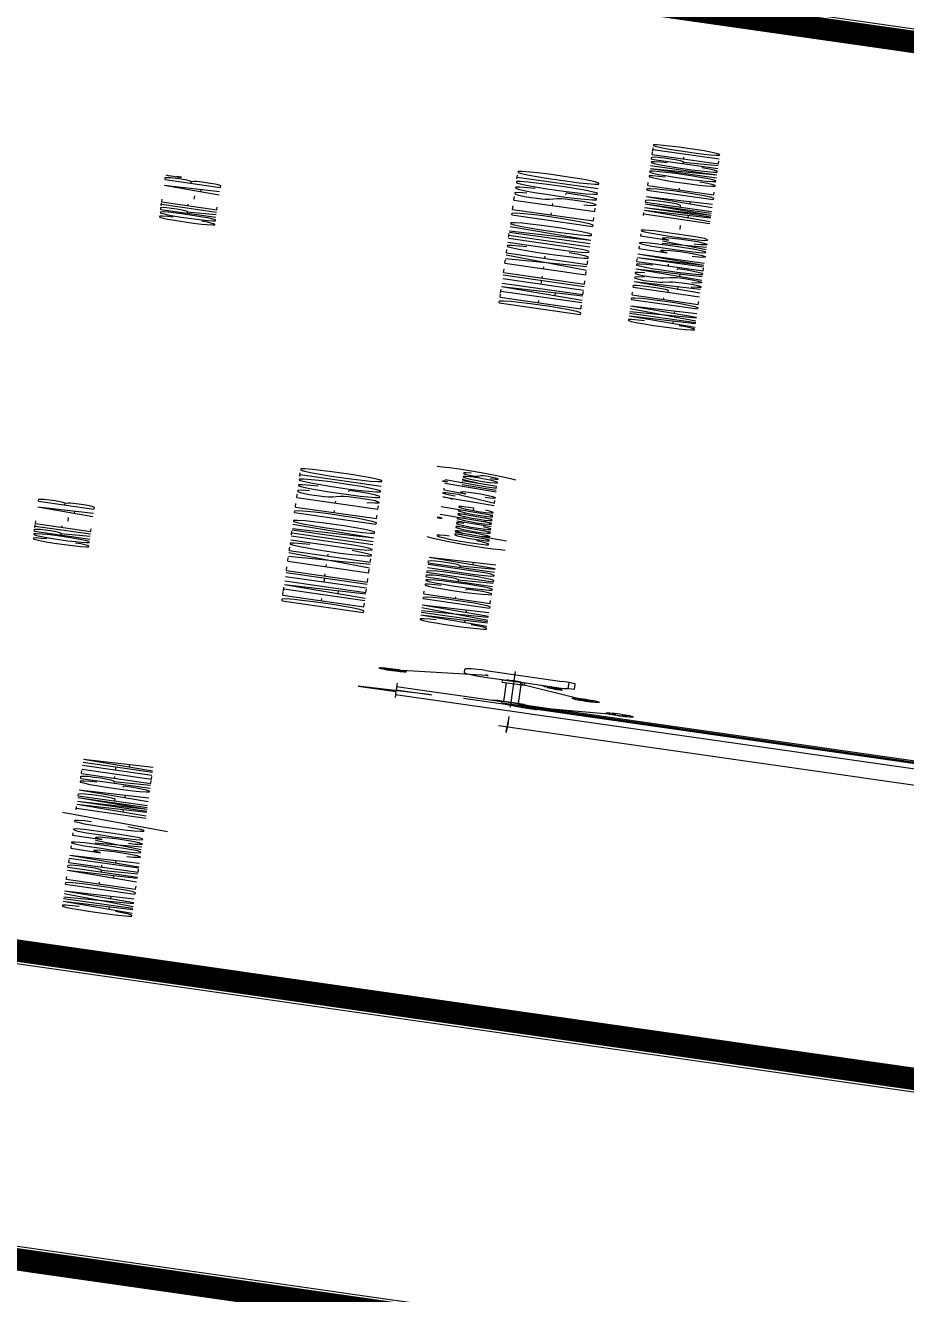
# Model space of a CAD drawing. Header units: millimetres. Extents: x -361192058 to 101130107379, y -14071650034 to 19218552450.
# Drawn here: x -133386.1 to -133151.8, y 43845.6 to 44183 of the extents above; entities that cross this region are included whole.
import ezdxf
from ezdxf.enums import TextEntityAlignment as Align

# ---------------------------------------------------------------- set-up
doc = ezdxf.new("R2010")
doc.units = ezdxf.units.MM
doc.header["$LTSCALE"] = 0.5
doc.linetypes.add('CENTER2', pattern=[28.575, 19.05, -3.175, 3.175, -3.175])
for name, color, linetype in [('02', 2, 'Continuous'), ('DETALLHES_HIDRAULICO', 4, 'Continuous'), ('TXT_0', 7, 'Continuous'), ('TXT_1', 3, 'Continuous'), ('TXT_2', 6, 'Continuous')]:
    doc.layers.add(name, color=color, linetype=linetype)
doc.styles.add('ADITIVOCAD', font='ROMANS.shx')
doc.styles.get("Standard").update_dxf_attribs({"font": 'txt.shx', "height": 0.12})

# ---------------------------------------------------------------- blocks, each defined once
blk = doc.blocks.new('_ARCHTICK')
at = {"color": 0, "linetype": 'ByBlock', "const_width": 0.15}
blk.add_lwpolyline([(-0.5, -0.5), (0.5, 0.5)], dxfattribs=at)
blk = doc.blocks.new('ADS_DET_CG125L')
at = {"layer": 'TXT_1', "style": 'ADITIVOCAD'}
blk.add_text('CORTE - A B', height=0.0375, dxfattribs=at).set_placement((0.90081, 0.29221), align=Align.MIDDLE)
at = {"layer": 'TXT_2', "style": 'ADITIVOCAD'}
for s, height, p in [('DETALHE EXECUTIVO DE ESGOTO', 0.055, (0.49124, 0.08479)), ('CAIXA DE GORDURA', 0.045, (0.49124, 0.00122))]:
    blk.add_text(s, height=height, dxfattribs=at).set_placement(p)
at = {"layer": 'TXT_2', "style": 'ADITIVOCAD', "oblique": 20}
blk.add_text('(Capacidade 125 litros)', height=0.035, dxfattribs=at).set_placement((1.19809, 0.00791))
blk = doc.blocks.new('ADS_DET_CP50')
at = {"layer": 'TXT_1', "style": 'ADITIVOCAD'}
blk.add_text('CORTE - A B`', height=0.0375, dxfattribs=at).set_placement((0.84343, 0.3431), align=Align.MIDDLE)
at = {"layer": 'TXT_2', "style": 'ADITIVOCAD'}
for s, height, p in [('DETALHE EXECUTIVO DE ESGOTO', 0.055, (0.33025, 0.07232)), ('CAIXA DE PASSAGEM 50x50 - TAMPA DE CONCRETO', 0.045, (0.32947, -0.0055))]:
    blk.add_text(s, height=height, dxfattribs=at).set_placement(p)
blk = doc.blocks.new('APROVADO QUADRA 21.2 MBVII')
at = {"layer": '02', "lineweight": 18}
blk.add_line((4721.2448, 2424.2009), (4721.2448, 2396.6401), dxfattribs=at)
at = {"layer": '02', "color": 0, "lineweight": 18}
blk.add_line((4721.2448, 2417.2029), (4721.2448, 2396.6401), dxfattribs=at)
at = {"layer": '02', "lineweight": 18}
for points in [[(4660.7948, 2395.8901), (4721.9948, 2395.8901), (4721.9948, 2440.4401), (4660.7948, 2440.4401)], [(4738.2722, 2380.7867), (4799.4722, 2380.7867), (4799.4722, 2425.3367), (4738.2722, 2425.3367)]]:
    blk.add_lwpolyline(points, close=True, dxfattribs=at)
at = {"layer": '02', "lineweight": 18, "const_width": 0.1}
for points in [[(4661.5448, 2396.6401), (4721.2448, 2396.6401), (4721.2448, 2439.6901), (4661.5448, 2439.6901)], [(4739.0222, 2381.5367), (4798.7222, 2381.5367), (4798.7222, 2424.5867), (4739.0222, 2424.5867)]]:
    blk.add_lwpolyline(points, close=True, dxfattribs=at)
at = {"layer": 'DETALLHES_HIDRAULICO', "lineweight": 18}
for p, q in [((4758.7134, 2405.8811), (4758.9198, 2405.8811)), ((4758.6204, 2405.7881), (4758.6204, 2405.6901)), ((4759.0128, 2405.7881), (4759.0128, 2405.442)), ((4757.3699, 2405.7176), (4757.3479, 2405.7393)), ((4757.3699, 2405.5968), (4757.3699, 2405.7176)), ((4758.4748, 2405.7073), (4758.5965, 2405.7073)), ((4757.2821, 2405.6963), (4757.3538, 2405.6963)), ((4758.4748, 2405.6901), (4757.3699, 2405.6901)), ((4758.6204, 2405.6901), (4758.5965, 2405.6901)), ((4757.2821, 2405.6181), (4757.3538, 2405.6181)), ((4757.3699, 2405.5968), (4757.3479, 2405.5751)), ((4758.4748, 2405.6236), (4757.3699, 2405.6236)), ((4758.4748, 2405.6072), (4758.5965, 2405.6072)), ((4758.6204, 2405.6236), (4758.5965, 2405.6236)), ((4758.6204, 2405.6236), (4758.6204, 2405.442)), ((4757.195, 2405.5364), (4757.195, 2402.6807)), ((4757.2726, 2405.5364), (4757.2726, 2402.6807)), ((4758.6204, 2405.5328), (4758.4952, 2405.4701)), ((4758.6204, 2405.4899), (4758.5124, 2405.4358)), ((4758.5195, 2405.4924), (4758.5169, 2405.4911)), ((4758.5169, 2405.4911), (4758.5422, 2405.4405)), ((4758.5195, 2405.4924), (4758.5448, 2405.4418)), ((4758.5443, 2405.5048), (4758.5417, 2405.5035)), ((4758.5417, 2405.5035), (4758.567, 2405.4529)), ((4758.5443, 2405.5048), (4758.5695, 2405.4542)), ((4758.574, 2405.5197), (4758.5712, 2405.5183)), ((4758.5712, 2405.5183), (4758.5965, 2405.4677)), ((4758.574, 2405.5197), (4758.5993, 2405.4692)), ((4758.4952, 2405.4701), (4758.5124, 2405.4358)), ((4758.5448, 2405.4418), (4758.5422, 2405.4405)), ((4758.5695, 2405.4542), (4758.567, 2405.4529)), ((4758.5993, 2405.4692), (4758.5965, 2405.4677)), ((4758.6514, 2405.3824), (4758.6295, 2405.4201)), ((4758.9818, 2405.3824), (4759.0037, 2405.4201)), ((4758.6514, 2405.411), (4758.9818, 2405.411)), ((4758.6514, 2405.3824), (4758.9818, 2405.3824))]:
    blk.add_line(p, q, dxfattribs=at)
for points in [[(4758.4748, 2405.7073), (4758.4748, 2405.6072, 0.415805)], [(4758.5965, 2405.6072), (4758.5965, 2405.7073, 0.41647)], [(4757.2821, 2405.6963), (4757.2821, 2405.6181, 0.41461)], [(4757.3538, 2405.6181), (4757.3538, 2405.6963, 0.414614)], [(4757.2819, 2405.5504), (4757.2819, 2405.6004, 0.414214), (4757.2741, 2405.6081), (4757.1935, 2405.6081, 0.414214), (4757.1857, 2405.6004), (4757.1857, 2405.5504)]]:
    blk.add_lwpolyline(points, format="xyb", dxfattribs=at)
blk.add_lwpolyline([(4757.1764, 2405.5426, 0.414214), (4757.1826, 2405.5364), (4757.285, 2405.5364, 0.414214), (4757.2912, 2405.5426), (4757.2912, 2405.5442, 0.414214), (4757.285, 2405.5504), (4757.1826, 2405.5504, 0.414214), (4757.1764, 2405.5442)], format="xyb", close=True, dxfattribs=at)
for centre, radius, start, end in [((4758.7134, 2405.7881), 0.093, 90, 180), ((4758.9198, 2405.7881), 0.093, 0, 90), ((4757.2859, 2405.6003), 0.0911, 92.3839, 175.0989), ((4758.5891, 2405.6568), 0.0457, 313.3301, 46.6699), ((4757.2824, 2405.6104), 0.01, 91.6826, 193.0167), ((4758.6514, 2405.442), 0.031, 180, 270), ((4758.9818, 2405.442), 0.031, 270, 0)]:
    blk.add_arc(centre, radius, start, end, dxfattribs=at)
at = {"layer": 'TXT_0', "lineweight": 18}
for p, q in [((4758.739, 2405.7789), (4758.3255, 2406.159)), ((4758.5159, 2405.621), (4758.1642, 2405.3624)), ((4757.2627, 2405.5869), (4757.5148, 2405.217))]:
    blk.add_line(p, q, dxfattribs=at)
at = {"layer": 'TXT_0', "linetype": 'CENTER2', "lineweight": 18}
for p, q in [((4757.2338, 2405.8696), (4757.2338, 2400.5078)), ((4759.1884, 2405.6572), (4757.1, 2405.6572))]:
    blk.add_line(p, q, dxfattribs=at)
at = {"layer": 'TXT_0', "linetype": 'ByBlock', "lineweight": 18}
for p, q in [((4756.5571, 2405.6572), (4755.8702, 2405.6572)), ((4755.9283, 2398.7979), (4755.9283, 2405.696))]:
    blk.add_line(p, q, dxfattribs=at)
at = {"layer": 'TXT_0', "linetype": 'CENTER2', "lineweight": 18}
blk.add_lwpolyline([(4757.5532, 2406.1734), (4757.1597, 2406.1734), (4757.1597, 2406.0127), (4757.0508, 2406.3443), (4757.0508, 2406.1734), (4756.7075, 2406.1734)], dxfattribs=at)
at = {"layer": 'TXT_0', "lineweight": 18, "const_width": 0.0103}
for points in [[(4758.7338, 2405.7789, 1), (4758.7441, 2405.7789, 1)], [(4757.2575, 2405.5869, 1), (4757.2678, 2405.5869, 1)], [(4758.5107, 2405.621, 1), (4758.5211, 2405.621, 1)]]:
    blk.add_lwpolyline(points, format="xyb", close=True, dxfattribs=at)
at = {"layer": 'TXT_0', "lineweight": 18}
for centre in [(4758.2798, 2406.2009), (4758.1142, 2405.3257), (4757.5495, 2405.1655)]:
    blk.add_circle(centre, 0.062, dxfattribs=at)
at = {"layer": 'TXT_1', "lineweight": 18}
for p, q in [((4756.8826, 2406.1734), (4756.8826, 2398.8366)), ((4757.3479, 2406.1734), (4757.3479, 2405.6963)), ((4757.3479, 2405.6181), (4757.3479, 2402.5989))]:
    blk.add_line(p, q, dxfattribs=at)
at = {"lineweight": 18}
for name, p, xscale, yscale, zscale in [('ADS_DET_CP50', (4778.0269, 2405.1143), 6.654090768922506, 6.654090768922506, 6.654090768922506), ('ADS_DET_CG125L', (4758.0041, 2405.8028), 6.67507638106508, 6.67507638106508, 6.67507638106508)]:
    blk.add_blockref(name, p, dxfattribs=dict(at, xscale=xscale, yscale=yscale, zscale=zscale))
at = {"layer": 'TXT_0', "linetype": 'ByBlock', "lineweight": 18, "xscale": 0.05040300537806053, "yscale": 0.05040300537806053, "zscale": 0.05040300537806053, "rotation": 90}
blk.add_blockref('_ARCHTICK', (4755.9283, 2405.6572), dxfattribs=at)
at = {"color": 0, "lineweight": 13, "flags": 8}
for p in [(4700.7247, 2280.1125), (4699.5738, 2277.8964), (4702.3546, 2276.195), (4703.6722, 2274.085), (4699.8445, 2272.2194), (4703.0488, 2270.137), (4703.0877, 2267.9803), (4700.6523, 2261.5216), (4700.7007, 2257.1593)]:
    blk.add_attdef('NIVEL', p, '', height=0.075, dxfattribs=at)
for rotation, width, p in [(90, 0.8, (4700.8205, 2275.7521)), (270, 0.6, (4703.8437, 2274.9021)), (90, 0.8, (4701.5575, 2268.5021)), (180, 0.6, (4651.1817, 2236.1931))]:
    blk.add_attdef('$PORTA', text='', height=0.09, rotation=rotation, dxfattribs=dict(at, width=width)).set_placement(p, align=Align.MIDDLE)
for p in [(4654.176, 2240.463), (4648.499, 2240.1923), (4633.4388, 2239.3361), (4637.8012, 2239.3845), (4656.3921, 2239.3121), (4652.4746, 2237.6822), (4644.2598, 2236.9491), (4646.4166, 2236.988), (4650.3646, 2236.3646)]:
    blk.add_attdef('NIVEL', p, '', height=0.075, rotation=270, dxfattribs=at)
at = {"color": 0, "lineweight": 13, "width": 0.8, "flags": 8}
for p in [(4652.0317, 2239.2163), (4644.7817, 2238.4793)]:
    blk.add_attdef('$PORTA', text='', height=0.09, dxfattribs=at).set_placement(p, align=Align.MIDDLE)
at = {"layer": 'TXT_1', "lineweight": 18, "style": 'ADITIVOCAD'}
for s, p in [('A', (4758.2798, 2406.2009)), ('B', (4758.1142, 2405.3257)), ('C', (4757.5495, 2405.1655))]:
    blk.add_text(s, height=0.0698, dxfattribs=at).set_placement(p, align=Align.MIDDLE)
at = {"layer": 'TXT_2', "lineweight": 18, "style": 'ADITIVOCAD'}
blk.add_text('CAIXA DE AREIA 50x50 C/ TAMPA GRELHA', height=0.313935, dxfattribs=at).set_placement((4741.8339, 2407.2023))

msp = doc.modelspace()

# ---------------------------------------------------------------- block references
at = {"layer": '02', "color": 0, "lineweight": 30, "xscale": -4.574818403918471, "yscale": -59.40450511825884, "zscale": 4.574818403918471, "rotation": 261.8606972171988}
msp.add_blockref('APROVADO QUADRA 21.2 MBVII', (5129.041, 2225.201), dxfattribs=at)

doc.saveas('drawing.dxf')
